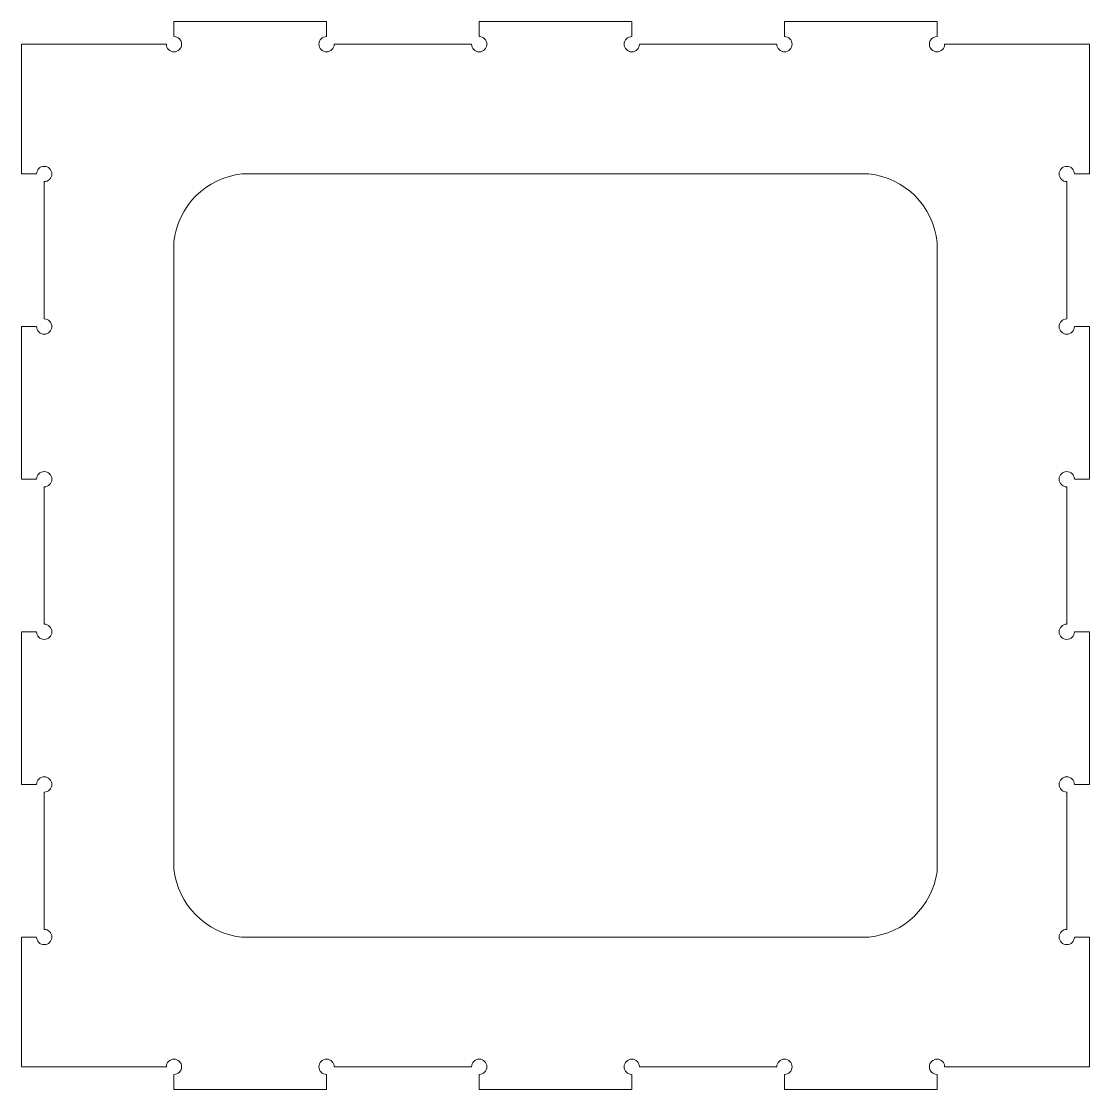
# Model space of a CAD drawing. Header units: centimetres. Extents: x -64 to 66, y 7 to 67.
# Drawn here: x -28.09 to -0.09, y 7.13 to 35.13 of the extents above; entities that cross this region are included whole.
import ezdxf

# ---------------------------------------------------------------- set-up
doc = ezdxf.new("R2010")
doc.units = ezdxf.units.CM
doc.header["$MEASUREMENT"] = 0
doc.layers.add('layer 1', color=7, linetype='Continuous')

msp = doc.modelspace()

# ---------------------------------------------------------------- linework, layer by layer
at = {"layer": 'layer 1', "color": 250, "lineweight": 20}
for points in [[(-24.09372, 35.12624), (-24.09372, 35.12624), (-24.09372, 34.72624), (-24.09372, 34.72624)], [(-24.09372, 35.12624), (-24.09372, 35.12624), (-20.09373, 35.12624), (-20.09373, 35.12624)], [(-20.09373, 35.12624), (-20.09373, 35.12624), (-20.09373, 34.72624), (-20.09373, 34.72624)], [(-16.09373, 35.12624), (-16.09373, 35.12624), (-16.09373, 34.72624), (-16.09373, 34.72624)], [(-16.09373, 35.12624), (-16.09373, 35.12624), (-12.09372, 35.12624), (-12.09372, 35.12624)], [(-12.09372, 35.12624), (-12.09372, 35.12624), (-12.09372, 34.72624), (-12.09372, 34.72624)], [(-8.09372, 35.12624), (-8.09372, 35.12624), (-8.09372, 34.72624), (-8.09372, 34.72624)], [(-8.09372, 35.12624), (-8.09372, 35.12624), (-4.09373, 35.12624), (-4.09373, 35.12624)], [(-4.09373, 35.12624), (-4.09373, 35.12624), (-4.09373, 34.72624), (-4.09373, 34.72624)], [(-28.09372, 31.12624), (-28.09372, 31.12624), (-28.09372, 34.52624), (-28.09372, 34.52624)], [(-24.29372, 34.52624), (-24.29372, 34.52624), (-28.09372, 34.52624), (-28.09372, 34.52624)], [(-19.89373, 34.52624), (-19.89373, 34.52624), (-16.29373, 34.52624), (-16.29373, 34.52624)], [(-11.89372, 34.52624), (-11.89372, 34.52624), (-8.29372, 34.52624), (-8.29372, 34.52624)], [(-3.89373, 34.52624), (-3.89373, 34.52624), (-0.09373, 34.52624), (-0.09373, 34.52624)], [(-0.09373, 34.52624), (-0.09373, 34.52624), (-0.09373, 31.12624), (-0.09373, 31.12624)], [(-27.69373, 31.12624), (-27.69373, 31.12624), (-28.09372, 31.12624), (-28.09372, 31.12624)], [(-24.09372, 29.3437), (-23.99676, 30.28465), (-23.24741, 31.03214), (-22.30561, 31.12624)], [(-22.30561, 31.12624), (-22.30561, 31.12624), (-5.88283, 31.12624), (-5.88283, 31.12624)], [(-5.88283, 31.12624), (-4.93775, 31.03182), (-4.18646, 30.27943), (-4.09373, 29.33386)], [(-0.49372, 31.12624), (-0.49372, 31.12624), (-0.09373, 31.12624), (-0.09373, 31.12624)], [(-27.49373, 30.92624), (-27.49373, 30.92624), (-27.49373, 27.32624), (-27.49373, 27.32624)], [(-0.69372, 30.92624), (-0.69372, 30.92624), (-0.69372, 27.32624), (-0.69372, 27.32624)], [(-24.09372, 12.91302), (-24.09372, 12.91302), (-24.09372, 29.3437), (-24.09372, 29.3437)], [(-4.09373, 29.33386), (-4.09373, 29.33386), (-4.09373, 12.83246), (-4.09373, 12.83246)], [(-28.09372, 23.12624), (-28.09372, 23.12624), (-28.09372, 27.12624), (-28.09372, 27.12624)], [(-27.69373, 27.12624), (-27.69373, 27.12624), (-28.09372, 27.12624), (-28.09372, 27.12624)], [(-0.49372, 27.12624), (-0.49372, 27.12624), (-0.09373, 27.12624), (-0.09373, 27.12624)], [(-0.09373, 27.12624), (-0.09373, 27.12624), (-0.09373, 23.12624), (-0.09373, 23.12624)], [(-27.69373, 23.12624), (-27.69373, 23.12624), (-28.09372, 23.12624), (-28.09372, 23.12624)], [(-0.49372, 23.12624), (-0.49372, 23.12624), (-0.09373, 23.12624), (-0.09373, 23.12624)], [(-27.49373, 22.92624), (-27.49373, 22.92624), (-27.49373, 19.32624), (-27.49373, 19.32624)], [(-0.69372, 19.32624), (-0.69372, 19.32624), (-0.69372, 22.92624), (-0.69372, 22.92624)], [(-28.09372, 15.12624), (-28.09372, 15.12624), (-28.09372, 19.12624), (-28.09372, 19.12624)], [(-27.69373, 19.12624), (-27.69373, 19.12624), (-28.09372, 19.12624), (-28.09372, 19.12624)], [(-0.49372, 19.12624), (-0.49372, 19.12624), (-0.09373, 19.12624), (-0.09373, 19.12624)], [(-0.09373, 19.12624), (-0.09373, 19.12624), (-0.09373, 15.12624), (-0.09373, 15.12624)], [(-27.69373, 15.12624), (-27.69373, 15.12624), (-28.09372, 15.12624), (-28.09372, 15.12624)], [(-0.49372, 15.12624), (-0.49372, 15.12624), (-0.09373, 15.12624), (-0.09373, 15.12624)], [(-27.49373, 14.92624), (-27.49373, 14.92624), (-27.49373, 11.32624), (-27.49373, 11.32624)], [(-0.69372, 11.32624), (-0.69372, 11.32624), (-0.69372, 14.92624), (-0.69372, 14.92624)], [(-22.3238, 11.12624), (-23.25882, 11.22857), (-24.00004, 11.97542), (-24.09372, 12.91302)], [(-4.09373, 12.83246), (-4.22237, 11.92723), (-4.95713, 11.21715), (-5.87398, 11.12624)], [(-28.09372, 7.72624), (-28.09372, 7.72624), (-28.09372, 11.12624), (-28.09372, 11.12624)], [(-27.69373, 11.12624), (-27.69373, 11.12624), (-28.09372, 11.12624), (-28.09372, 11.12624)], [(-5.87398, 11.12624), (-5.87398, 11.12624), (-22.3238, 11.12624), (-22.3238, 11.12624)], [(-0.49372, 11.12624), (-0.49372, 11.12624), (-0.09373, 11.12624), (-0.09373, 11.12624)], [(-0.09373, 11.12624), (-0.09373, 11.12624), (-0.09373, 7.72624), (-0.09373, 7.72624)], [(-24.29372, 7.72624), (-24.29372, 7.72624), (-28.09372, 7.72624), (-28.09372, 7.72624)], [(-19.89373, 7.72624), (-19.89373, 7.72624), (-16.29373, 7.72624), (-16.29373, 7.72624)], [(-11.89372, 7.72624), (-11.89372, 7.72624), (-8.29372, 7.72624), (-8.29372, 7.72624)], [(-3.89373, 7.72624), (-3.89373, 7.72624), (-0.09373, 7.72624), (-0.09373, 7.72624)], [(-24.09372, 7.52624), (-24.09372, 7.52624), (-24.09372, 7.12624), (-24.09372, 7.12624)], [(-20.09373, 7.52624), (-20.09373, 7.52624), (-20.09373, 7.12624), (-20.09373, 7.12624)], [(-16.09373, 7.52624), (-16.09373, 7.52624), (-16.09373, 7.12624), (-16.09373, 7.12624)], [(-12.09372, 7.52624), (-12.09372, 7.52624), (-12.09372, 7.12624), (-12.09372, 7.12624)], [(-8.09372, 7.52624), (-8.09372, 7.52624), (-8.09372, 7.12624), (-8.09372, 7.12624)], [(-4.09373, 7.52624), (-4.09373, 7.52624), (-4.09373, 7.12624), (-4.09373, 7.12624)], [(-24.09372, 7.12624), (-24.09372, 7.12624), (-20.09373, 7.12624), (-20.09373, 7.12624)], [(-16.09373, 7.12624), (-16.09373, 7.12624), (-12.09372, 7.12624), (-12.09372, 7.12624)], [(-8.09372, 7.12624), (-8.09372, 7.12624), (-4.09373, 7.12624), (-4.09373, 7.12624)]]:
    msp.add_open_spline(points, degree=3, dxfattribs=at)
for points in [[(-24.09372, 34.72624), (-23.98326, 34.72624), (-23.89372, 34.6367), (-23.89372, 34.52624), (-23.89372, 34.52624), (-23.89372, 34.41578), (-23.98326, 34.32624), (-24.09372, 34.32624), (-24.09372, 34.32624), (-24.20418, 34.32624), (-24.29372, 34.41578), (-24.29372, 34.52624)], [(-19.89373, 34.52624), (-19.89373, 34.41578), (-19.98327, 34.32624), (-20.09373, 34.32624), (-20.09373, 34.32624), (-20.20419, 34.32624), (-20.29373, 34.41578), (-20.29373, 34.52624), (-20.29373, 34.52624), (-20.29373, 34.6367), (-20.20419, 34.72624), (-20.09373, 34.72624)], [(-16.09373, 34.72624), (-15.98327, 34.72624), (-15.89373, 34.6367), (-15.89373, 34.52624), (-15.89373, 34.52624), (-15.89373, 34.41578), (-15.98327, 34.32624), (-16.09373, 34.32624), (-16.09373, 34.32624), (-16.20419, 34.32624), (-16.29373, 34.41578), (-16.29373, 34.52624)], [(-11.89372, 34.52624), (-11.89372, 34.41578), (-11.98326, 34.32624), (-12.09372, 34.32624), (-12.09372, 34.32624), (-12.20418, 34.32624), (-12.29372, 34.41578), (-12.29372, 34.52624), (-12.29372, 34.52624), (-12.29372, 34.6367), (-12.20418, 34.72624), (-12.09372, 34.72624)], [(-8.09372, 34.72624), (-7.98326, 34.72624), (-7.89372, 34.6367), (-7.89372, 34.52624), (-7.89372, 34.52624), (-7.89372, 34.41578), (-7.98326, 34.32624), (-8.09372, 34.32624), (-8.09372, 34.32624), (-8.20418, 34.32624), (-8.29372, 34.41578), (-8.29372, 34.52624)], [(-3.89373, 34.52624), (-3.89373, 34.41578), (-3.98327, 34.32624), (-4.09373, 34.32624), (-4.09373, 34.32624), (-4.20419, 34.32624), (-4.29373, 34.41578), (-4.29373, 34.52624), (-4.29373, 34.52624), (-4.29373, 34.6367), (-4.20419, 34.72624), (-4.09373, 34.72624)], [(-27.69373, 31.12624), (-27.69373, 31.2367), (-27.60419, 31.32624), (-27.49373, 31.32624), (-27.49373, 31.32624), (-27.38327, 31.32624), (-27.29373, 31.2367), (-27.29373, 31.12624), (-27.29373, 31.12624), (-27.29373, 31.01578), (-27.38327, 30.92624), (-27.49373, 30.92624)], [(-0.69372, 30.92624), (-0.80418, 30.92624), (-0.89372, 31.01578), (-0.89372, 31.12624), (-0.89372, 31.12624), (-0.89372, 31.2367), (-0.80418, 31.32624), (-0.69372, 31.32624), (-0.69372, 31.32624), (-0.58326, 31.32624), (-0.49372, 31.2367), (-0.49372, 31.12624)], [(-27.49373, 27.32624), (-27.38327, 27.32624), (-27.29373, 27.2367), (-27.29373, 27.12624), (-27.29373, 27.12624), (-27.29373, 27.01578), (-27.38327, 26.92624), (-27.49373, 26.92624), (-27.49373, 26.92624), (-27.60419, 26.92624), (-27.69373, 27.01578), (-27.69373, 27.12624)], [(-0.49372, 27.12624), (-0.49372, 27.01578), (-0.58326, 26.92624), (-0.69372, 26.92624), (-0.69372, 26.92624), (-0.80418, 26.92624), (-0.89372, 27.01578), (-0.89372, 27.12624), (-0.89372, 27.12624), (-0.89372, 27.2367), (-0.80418, 27.32624), (-0.69372, 27.32624)], [(-27.69373, 23.12624), (-27.69373, 23.2367), (-27.60419, 23.32624), (-27.49373, 23.32624), (-27.49373, 23.32624), (-27.38327, 23.32624), (-27.29373, 23.2367), (-27.29373, 23.12624), (-27.29373, 23.12624), (-27.29373, 23.01578), (-27.38327, 22.92624), (-27.49373, 22.92624)], [(-0.69372, 22.92624), (-0.80418, 22.92624), (-0.89372, 23.01578), (-0.89372, 23.12624), (-0.89372, 23.12624), (-0.89372, 23.2367), (-0.80418, 23.32624), (-0.69372, 23.32624), (-0.69372, 23.32624), (-0.58326, 23.32624), (-0.49372, 23.2367), (-0.49372, 23.12624)], [(-27.49373, 19.32624), (-27.38327, 19.32624), (-27.29373, 19.2367), (-27.29373, 19.12624), (-27.29373, 19.12624), (-27.29373, 19.01578), (-27.38327, 18.92624), (-27.49373, 18.92624), (-27.49373, 18.92624), (-27.60419, 18.92624), (-27.69373, 19.01578), (-27.69373, 19.12624)], [(-0.49372, 19.12624), (-0.49372, 19.01578), (-0.58326, 18.92624), (-0.69372, 18.92624), (-0.69372, 18.92624), (-0.80418, 18.92624), (-0.89372, 19.01578), (-0.89372, 19.12624), (-0.89372, 19.12624), (-0.89372, 19.2367), (-0.80418, 19.32624), (-0.69372, 19.32624)], [(-27.69373, 15.12624), (-27.69373, 15.2367), (-27.60419, 15.32624), (-27.49373, 15.32624), (-27.49373, 15.32624), (-27.38327, 15.32624), (-27.29373, 15.2367), (-27.29373, 15.12624), (-27.29373, 15.12624), (-27.29373, 15.01578), (-27.38327, 14.92624), (-27.49373, 14.92624)], [(-0.69372, 14.92624), (-0.80418, 14.92624), (-0.89372, 15.01578), (-0.89372, 15.12624), (-0.89372, 15.12624), (-0.89372, 15.2367), (-0.80418, 15.32624), (-0.69372, 15.32624), (-0.69372, 15.32624), (-0.58326, 15.32624), (-0.49372, 15.2367), (-0.49372, 15.12624)], [(-27.49373, 11.32624), (-27.38327, 11.32624), (-27.29373, 11.2367), (-27.29373, 11.12624), (-27.29373, 11.12624), (-27.29373, 11.01578), (-27.38327, 10.92624), (-27.49373, 10.92624), (-27.49373, 10.92624), (-27.60419, 10.92624), (-27.69373, 11.01578), (-27.69373, 11.12624)], [(-0.49372, 11.12624), (-0.49372, 11.01578), (-0.58326, 10.92624), (-0.69372, 10.92624), (-0.69372, 10.92624), (-0.80418, 10.92624), (-0.89372, 11.01578), (-0.89372, 11.12624), (-0.89372, 11.12624), (-0.89372, 11.2367), (-0.80418, 11.32624), (-0.69372, 11.32624)], [(-24.29372, 7.72624), (-24.29372, 7.8367), (-24.20418, 7.92624), (-24.09372, 7.92624), (-24.09372, 7.92624), (-23.98326, 7.92624), (-23.89372, 7.8367), (-23.89372, 7.72624), (-23.89372, 7.72624), (-23.89372, 7.61578), (-23.98326, 7.52624), (-24.09372, 7.52624)], [(-20.09373, 7.52624), (-20.20419, 7.52624), (-20.29373, 7.61578), (-20.29373, 7.72624), (-20.29373, 7.72624), (-20.29373, 7.8367), (-20.20419, 7.92624), (-20.09373, 7.92624), (-20.09373, 7.92624), (-19.98327, 7.92624), (-19.89373, 7.8367), (-19.89373, 7.72624)], [(-16.29373, 7.72624), (-16.29373, 7.8367), (-16.20419, 7.92624), (-16.09373, 7.92624), (-16.09373, 7.92624), (-15.98327, 7.92624), (-15.89373, 7.8367), (-15.89373, 7.72624), (-15.89373, 7.72624), (-15.89373, 7.61578), (-15.98327, 7.52624), (-16.09373, 7.52624)], [(-12.09372, 7.52624), (-12.20418, 7.52624), (-12.29372, 7.61578), (-12.29372, 7.72624), (-12.29372, 7.72624), (-12.29372, 7.8367), (-12.20418, 7.92624), (-12.09372, 7.92624), (-12.09372, 7.92624), (-11.98326, 7.92624), (-11.89372, 7.8367), (-11.89372, 7.72624)], [(-8.29372, 7.72624), (-8.29372, 7.8367), (-8.20418, 7.92624), (-8.09372, 7.92624), (-8.09372, 7.92624), (-7.98326, 7.92624), (-7.89372, 7.8367), (-7.89372, 7.72624), (-7.89372, 7.72624), (-7.89372, 7.61578), (-7.98326, 7.52624), (-8.09372, 7.52624)], [(-4.09373, 7.52624), (-4.20419, 7.52624), (-4.29373, 7.61578), (-4.29373, 7.72624), (-4.29373, 7.72624), (-4.29373, 7.8367), (-4.20419, 7.92624), (-4.09373, 7.92624), (-4.09373, 7.92624), (-3.98327, 7.92624), (-3.89373, 7.8367), (-3.89373, 7.72624)]]:
    msp.add_open_spline(points, degree=3, knots=[0, 0, 0, 0, 0.25, 0.25, 0.25, 0.25, 0.5, 0.5, 0.5, 0.5, 1, 1, 1, 1], dxfattribs=at)

doc.saveas('drawing.dxf')
